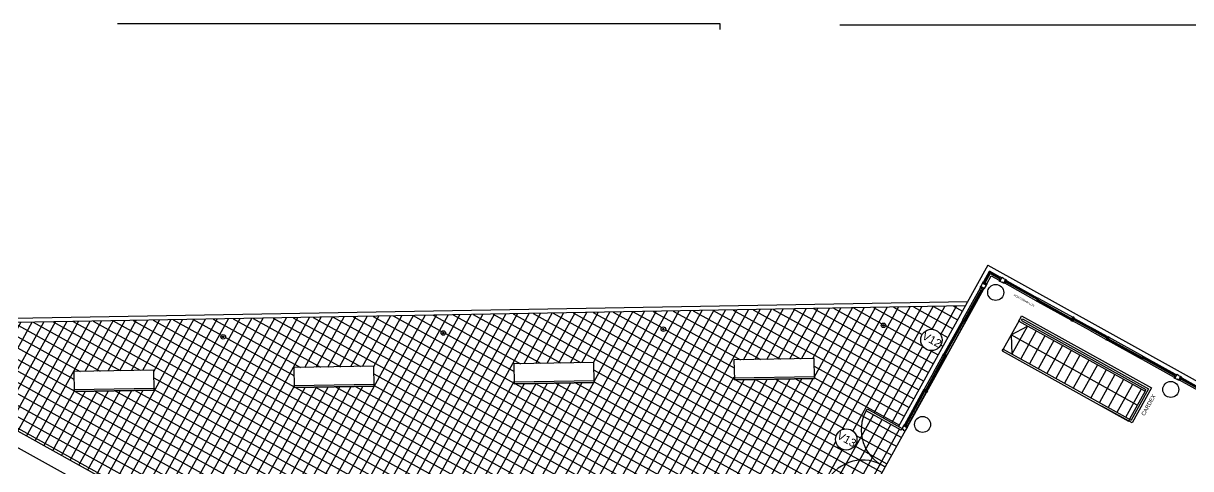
# Model space of a CAD drawing. Header units: millimetres. Extents: x -735 to -481, y 85 to 450.
# Drawn here: x -633.04 to -603.87, y 331.21 to 342.34 of the extents above; entities that cross this region are included whole.
import ezdxf
from ezdxf.enums import TextEntityAlignment as Align

# ---------------------------------------------------------------- set-up
doc = ezdxf.new("R2010")
doc.units = ezdxf.units.MM
doc.layers.get('0').update_dxf_attribs({"color": 6, "linetype": 'CONTINUOUS'})
for name, color, linetype in [('A-MUROS', 5, 'CONTINUOUS'), ('dib - cotas', 1, 'CONTINUOUS'), ('dib - muro vista1', 1, 'CONTINUOUS'), ('dib - muro vista2', 2, 'CONTINUOUS'), ('dib - texto', 2, 'CONTINUOUS'), ('E-COLUMNAS CILINDRICAS', 6, 'CONTINUOUS'), ('VIDRIO', 253, 'CONTINUOUS'), ('VISTA3', 1, 'CONTINUOUS'), ('VISTA4', 3, 'CONTINUOUS')]:
    doc.layers.add(name, color=color, linetype=linetype)
doc.styles.add('STYLE2', font='arial.ttf')

# ---------------------------------------------------------------- blocks, each defined once
blk = doc.blocks.new('d')
at = {"layer": 'VISTA3'}
for p, q in [((-14.224, 47.622), (-14.254, 47.622)), ((-14.224, 47.622), (-14.224, 47.612)), ((-14.224, 47.572), (-14.224, 47.522)), ((-14.209, 47.592), (-13.319, 47.592)), ((-13.289, 47.552), (-12.334, 47.552)), ((-12.324, 47.622), (-12.324, 47.572)), ((-12.284, 47.622), (-12.324, 47.622)), ((-12.284, 47.622), (-12.284, 47.612)), ((-12.284, 47.622), (-12.284, 47.612)), ((-12.284, 47.572), (-12.284, 47.522)), ((-12.284, 47.572), (-12.284, 47.522)), ((-12.269, 47.592), (-11.804, 47.592)), ((-11.339, 47.592), (-11.804, 47.592)), ((-11.324, 47.622), (-11.324, 47.612)), ((-11.324, 47.622), (-11.324, 47.612)), ((-11.324, 47.622), (-11.284, 47.622)), ((-11.324, 47.572), (-11.324, 47.522)), ((-11.324, 47.572), (-11.324, 47.522)), ((-11.284, 47.622), (-11.284, 47.572)), ((-10.319, 47.552), (-11.274, 47.552)), ((-9.399, 47.592), (-10.289, 47.592)), ((-9.384, 47.622), (-9.384, 47.612)), ((-9.384, 47.622), (-9.354, 47.622)), ((-9.384, 47.572), (-9.384, 47.522)), ((-14.224, 47.522), (-14.254, 47.522)), ((-12.324, 47.532), (-12.324, 47.522)), ((-12.324, 47.522), (-12.284, 47.522)), ((-11.284, 47.522), (-11.324, 47.522)), ((-11.284, 47.532), (-11.284, 47.522)), ((-9.384, 47.522), (-9.354, 47.522))]:
    blk.add_line(p, q, dxfattribs=at)
for points in [[(-14.304, 47.622), (-14.254, 47.622), (-14.254, 47.522), (-14.304, 47.522)], [(-9.304, 47.622), (-9.354, 47.622), (-9.354, 47.522), (-9.304, 47.522)]]:
    blk.add_lwpolyline(points, dxfattribs=at)
for points in [[(-14.239, 47.572), (-14.209, 47.572), (-14.209, 47.612), (-14.239, 47.612)], [(-13.319, 47.572), (-13.289, 47.572), (-13.289, 47.612), (-13.319, 47.612)], [(-13.319, 47.532), (-13.289, 47.532), (-13.289, 47.572), (-13.319, 47.572)], [(-12.334, 47.532), (-12.309, 47.532), (-12.309, 47.572), (-12.334, 47.572)], [(-12.299, 47.572), (-12.269, 47.572), (-12.269, 47.612), (-12.299, 47.612)], [(-11.309, 47.572), (-11.339, 47.572), (-11.339, 47.612), (-11.309, 47.612)], [(-11.274, 47.532), (-11.299, 47.532), (-11.299, 47.572), (-11.274, 47.572)], [(-10.289, 47.572), (-10.319, 47.572), (-10.319, 47.612), (-10.289, 47.612)], [(-10.289, 47.532), (-10.319, 47.532), (-10.319, 47.572), (-10.289, 47.572)], [(-9.369, 47.572), (-9.399, 47.572), (-9.399, 47.612), (-9.369, 47.612)]]:
    blk.add_lwpolyline(points, close=True, dxfattribs=at)
at = {"layer": 'VISTA4', "color": 1}
for p, q in [((-14.209, 47.612), (-13.319, 47.612)), ((-13.319, 47.572), (-14.209, 47.572)), ((-13.289, 47.612), (-12.324, 47.612)), ((-13.289, 47.572), (-12.334, 47.572)), ((-12.269, 47.612), (-11.804, 47.612)), ((-11.804, 47.572), (-12.269, 47.572)), ((-11.339, 47.612), (-11.804, 47.612)), ((-11.804, 47.572), (-11.339, 47.572)), ((-10.319, 47.612), (-11.284, 47.612)), ((-10.319, 47.572), (-11.274, 47.572)), ((-9.399, 47.612), (-10.289, 47.612)), ((-10.289, 47.572), (-9.399, 47.572)), ((-13.319, 47.532), (-14.224, 47.532)), ((-13.289, 47.532), (-12.334, 47.532)), ((-11.804, 47.532), (-12.284, 47.532)), ((-11.804, 47.532), (-11.324, 47.532)), ((-10.319, 47.532), (-11.274, 47.532)), ((-10.289, 47.532), (-9.384, 47.532))]:
    blk.add_line(p, q, dxfattribs=at)

msp = doc.modelspace()

# ---------------------------------------------------------------- hatches: boundary and pattern name
at = {"layer": 'VIDRIO'}
h = msp.add_hatch(dxfattribs=at)
h.set_pattern_fill('_USER,_O', color=256, scale=0.25, angle=-29, double=1, pattern_type=0)
h.set_pattern_definition([(331, (-758.40567, 468.23622), (0.1212024, 0.21865493), []), (61, (-758.40567, 468.23622), (-0.21865493, 0.1212024), [])])
h.paths.add_polyline_path([(-616.23, 328.158), (-616.231, 328.158), (-614.103, 326.978), (-614.103, 326.979), (-614.102, 326.979), (-612.187, 330.434), (-612.975, 330.871), (-612.951, 330.914, -0.392428), (-611.638, 331.327, -0.392428), (-611.984, 332.659), (-611.959, 332.703), (-611.171, 332.266), (-609.503, 335.276), (-635.606, 334.82), (-636.169, 333.804), (-634.6, 332.935), (-634.084, 332.649), (-632.16, 331.582), (-631.644, 331.296), (-629.903, 330.331), (-625.093, 327.665), (-621.148, 325.478), (-620.506, 325.122), (-619.701, 324.676), (-618.401, 323.955), (-617.597, 323.509), (-616.308, 322.795), (-616.27, 322.863), (-616.262, 322.858), (-615.399, 324.413), (-615.408, 324.418), (-615.373, 324.482), (-615.46, 324.531), (-617.588, 325.709, -1.000421)])
h.paths.add_polyline_path([(-620.774, 333.332), (-620.775, 333.382), (-620.783, 333.832), (-618.783, 333.867), (-618.774, 333.367)], flags=16)
h.paths.add_polyline_path([(-620.633, 325.511, -1), (-620.983, 325.705, -1)], flags=16)
h.paths.add_polyline_path([(-622.597, 334.629, -1), (-622.497, 334.574, -1)], flags=16)
h.paths.add_polyline_path([(-622.564, 334.611, -1), (-622.529, 334.592, -1)], flags=0)
h.paths.add_polyline_path([(-624.274, 333.271), (-626.273, 333.236), (-626.274, 333.286), (-626.282, 333.736), (-624.282, 333.771)], flags=16)
h.paths.add_polyline_path([(-617.098, 334.725, -1), (-616.997, 334.669, -1)], flags=16)
h.paths.add_polyline_path([(-617.065, 334.707, -1), (-617.03, 334.688, -1)], flags=0)
h.paths.add_polyline_path([(-616.672, 324.965, -1), (-616.815, 325.044, -1)], flags=16)
h.paths.add_polyline_path([(-615.275, 333.428), (-615.276, 333.478), (-615.284, 333.928), (-613.284, 333.963), (-613.275, 333.463)], flags=16)
h.paths.add_polyline_path([(-616.436, 324.834, -1), (-616.579, 324.913, -1)], flags=16)
h.paths.add_polyline_path([(-614.051, 328.409, -1), (-613.583, 328.149, -1)], flags=16)
h.paths.add_polyline_path([(-616.2, 324.703, -1), (-616.343, 324.782, -1)], flags=16)
h.paths.add_polyline_path([(-615.964, 324.572, -1), (-616.107, 324.652, -1)], flags=16)
h.paths.add_polyline_path([(-616.26, 323.087, -1), (-616.61, 323.281, -1)], flags=16)
h.paths.add_polyline_path([(-612.713, 332.071, -1), (-612.245, 331.812, -1)], flags=16)
h.paths.add_polyline_path([(-628.096, 334.533, -1), (-627.996, 334.478, -1)], flags=16)
h.paths.add_polyline_path([(-628.063, 334.515, -1), (-628.028, 334.496, -1)], flags=0)
h.paths.add_polyline_path([(-629.773, 333.175), (-631.773, 333.14), (-631.773, 333.19), (-631.781, 333.64), (-629.782, 333.675)], flags=16)
h.paths.add_polyline_path([(-611.598, 334.821, -1), (-611.498, 334.765, -1)], flags=16)
h.paths.add_polyline_path([(-611.566, 334.803, -1), (-611.531, 334.784, -1)], flags=0)
h.paths.add_polyline_path([(-610.585, 334.558, -1), (-610.117, 334.299, -1)], flags=16)
h.paths.add_polyline_path([(-633.595, 334.437, -1), (-633.495, 334.382, -1)], flags=16)
h.paths.add_polyline_path([(-633.562, 334.419, -1), (-633.527, 334.4, -1)], flags=0)
h.paths.add_polyline_path([(-611.009, 332.147), (-611.053, 332.172), (-611.041, 332.194), (-611.085, 332.218), (-611.109, 332.174), (-611.984, 332.659, 0.392428), (-611.638, 331.327, -0.031395), (-611.527, 331.265, -0.031395), (-611.638, 331.327, 0.392428), (-612.951, 330.914), (-612.076, 330.429), (-612.1, 330.386), (-612.057, 330.362), (-612.044, 330.383), (-612.001, 330.359)])
h.paths.add_polyline_path([(-616.829, 324.996), (-616.703, 324.926), (-616.651, 325.019), (-616.778, 325.089)], flags=24)
h.paths.add_polyline_path([(-616.594, 324.864), (-616.467, 324.793), (-616.414, 324.888), (-616.542, 324.959)], flags=24)
h.paths.add_polyline_path([(-616.358, 324.733), (-616.231, 324.663), (-616.178, 324.757), (-616.306, 324.828)], flags=24)
h.paths.add_polyline_path([(-616.121, 324.603), (-615.994, 324.533), (-615.943, 324.626), (-616.069, 324.696)], flags=24)
h.paths.add_polyline_path([(-610.674, 334.448), (-610.151, 334.158), (-610.005, 334.421), (-610.528, 334.711)], flags=24)
h.paths.add_polyline_path([(-614.14, 328.298), (-613.617, 328.008), (-613.471, 328.272), (-613.994, 328.561)], flags=24)
h.paths.add_polyline_path([(-612.805, 331.957), (-612.281, 331.666), (-612.132, 331.934), (-612.656, 332.225)], flags=24)

# ---------------------------------------------------------------- linework, layer by layer
msp.add_lwpolyline([(-611.073, 332.239), (-611.085, 332.218), (-611.041, 332.194), (-611.053, 332.172), (-611.009, 332.147), (-610.997, 332.169), (-610.997, 332.169), (-610.985, 332.191)])
for centre, start, end in [((-611.093, 332.179), 151.6979, 244.5964), ((-612.072, 330.413), 57.4036, 150.3021)]:
    msp.add_arc(centre, 1.012, start, end)
at = {"layer": 'A-MUROS'}
for p, q in [((-625.093, 327.665), (-636.629, 334.059)), ((-629.684, 329.798), (-636.804, 333.745))]:
    msp.add_line(p, q, dxfattribs=at)
at = {"layer": 'dib - cotas'}
for p, q in [((-609.022, 335.876), (-608.889, 336.117)), ((-608.645, 335.981), (-608.889, 336.117)), ((-608.617, 336), (-608.622, 335.992)), ((-608.617, 336), (-608.591, 335.986)), ((-609.134, 335.738), (-609.119, 335.764)), ((-609.09, 335.713), (-609.134, 335.738)), ((-609.071, 335.851), (-609.119, 335.764)), ((-609.026, 335.712), (-609.119, 335.764)), ((-609.056, 335.878), (-609.071, 335.851)), ((-609.071, 335.851), (-608.978, 335.8)), ((-609.056, 335.878), (-609.047, 335.873)), ((-609.046, 335.689), (-609.032, 335.715)), ((-609.027, 335.713), (-608.978, 335.8)), ((-609.012, 335.853), (-608.969, 335.829)), ((-608.969, 335.829), (-608.983, 335.803)), ((-608.642, 335.957), (-608.666, 335.913)), ((-608.666, 335.913), (-608.64, 335.898)), ((-608.526, 335.835), (-608.552, 335.85)), ((-608.502, 335.879), (-608.526, 335.835)), ((-608.478, 335.923), (-608.504, 335.937)), ((-608.478, 335.923), (-608.482, 335.914)), ((-608.479, 335.889), (-607.701, 335.458)), ((-609.08, 335.691), (-609.511, 334.912)), ((-609.046, 335.689), (-609.055, 335.694)), ((-607.694, 335.408), (-606.858, 334.945)), ((-609.561, 334.905), (-610.024, 334.07)), ((-608.158, 334.917), (-608.558, 334.195)), ((-608.17, 334.895), (-608.146, 334.939)), ((-608.17, 334.895), (-605.014, 333.145)), ((-608.146, 334.939), (-608.098, 335.026)), ((-608.127, 334.871), (-608.127, 334.871)), ((-608.102, 334.914), (-608.078, 334.958)), ((-608.102, 334.914), (-604.99, 333.189)), ((-608.098, 335.026), (-604.854, 333.228)), ((-608.078, 334.958), (-604.924, 333.21)), ((-606.859, 334.923), (-606.864, 334.914)), ((-606.864, 334.914), (-606.829, 334.895)), ((-606.816, 335.002), (-606.84, 334.958)), ((-606.805, 334.939), (-606.829, 334.895)), ((-606.805, 334.939), (-606.829, 334.895)), ((-606.781, 334.982), (-606.816, 335.002)), ((-606.781, 334.982), (-606.786, 334.974)), ((-606.781, 334.982), (-606.786, 334.974)), ((-606.782, 334.949), (-606.376, 334.723)), ((-608.358, 334.556), (-607.952, 334.774)), ((-605.208, 332.796), (-608.358, 334.556)), ((-608.358, 334.556), (-608.34, 334.074)), ((-607.952, 334.774), (-608.34, 334.074)), ((-607.733, 334.653), (-608.121, 333.953)), ((-607.733, 334.653), (-608.121, 333.953)), ((-607.733, 334.653), (-608.121, 333.953)), ((-605.969, 334.498), (-606.376, 334.723)), ((-607.514, 334.531), (-607.902, 333.832)), ((-607.296, 334.41), (-607.684, 333.71)), ((-607.077, 334.289), (-607.465, 333.589)), ((-605.965, 334.473), (-605.99, 334.429)), ((-605.965, 334.473), (-605.99, 334.429)), ((-605.955, 334.41), (-605.99, 334.429)), ((-605.95, 334.419), (-605.955, 334.41)), ((-605.941, 334.517), (-605.946, 334.508)), ((-605.941, 334.517), (-605.946, 334.508)), ((-605.941, 334.517), (-605.906, 334.497)), ((-605.096, 333.968), (-605.931, 334.431)), ((-605.906, 334.497), (-605.93, 334.454)), ((-610.02, 333.994), (-610.246, 333.587)), ((-610.055, 334.076), (-610.074, 334.041)), ((-610.03, 334.017), (-610.074, 334.041)), ((-610.03, 334.017), (-610.074, 334.041)), ((-610.046, 334.071), (-610.055, 334.076)), ((-609.967, 334.027), (-610.011, 334.052)), ((-609.987, 333.993), (-609.995, 333.997)), ((-609.987, 333.993), (-609.995, 333.997)), ((-609.987, 333.993), (-609.967, 334.027)), ((-608.558, 334.195), (-608.582, 334.152)), ((-608.582, 334.152), (-608.558, 334.195)), ((-608.582, 334.152), (-605.426, 332.402)), ((-608.558, 334.195), (-605.36, 332.423)), ((-608.514, 334.171), (-608.514, 334.171)), ((-606.858, 334.168), (-607.246, 333.468)), ((-606.64, 334.047), (-607.028, 333.347)), ((-604.272, 333.557), (-605.051, 333.989)), ((-606.421, 333.925), (-606.809, 333.226)), ((-606.202, 333.804), (-606.59, 333.104)), ((-605.984, 333.683), (-606.372, 332.983)), ((-610.471, 333.181), (-610.246, 333.587)), ((-605.766, 333.561), (-606.153, 332.861)), ((-605.548, 333.438), (-605.936, 332.738)), ((-604.269, 333.533), (-604.293, 333.489)), ((-604.293, 333.489), (-604.267, 333.474)), ((-604.244, 333.576), (-604.249, 333.568)), ((-604.244, 333.576), (-604.218, 333.562)), ((-611.001, 332.308), (-610.537, 333.143)), ((-610.559, 333.166), (-610.54, 333.201)), ((-610.55, 333.162), (-610.559, 333.166)), ((-610.496, 333.177), (-610.54, 333.201)), ((-610.496, 333.177), (-610.54, 333.201)), ((-610.472, 333.118), (-610.515, 333.142)), ((-610.452, 333.153), (-610.472, 333.118)), ((-610.452, 333.153), (-610.461, 333.158)), ((-610.452, 333.153), (-610.461, 333.158)), ((-605.33, 333.315), (-605.718, 332.615)), ((-605.111, 333.194), (-605.499, 332.494)), ((-605.014, 333.145), (-605.402, 332.446)), ((-604.924, 333.21), (-605.36, 332.423)), ((-604.854, 333.228), (-605.339, 332.354)), ((-605.014, 333.145), (-604.99, 333.189)), ((-605.339, 332.354), (-606.09, 332.77)), ((-611.034, 332.309), (-611.049, 332.283)), ((-611.025, 332.304), (-611.034, 332.309)), ((-610.947, 332.261), (-610.961, 332.235)), ((-610.947, 332.261), (-610.955, 332.266)), ((-605.402, 332.446), (-605.426, 332.402))]:
    msp.add_line(p, q, dxfattribs=at)
for points in [[(-608.629, 335.949), (-608.655, 335.964), (-608.635, 335.999), (-608.609, 335.984)], [(-609.083, 335.727), (-609.097, 335.7), (-609.062, 335.681), (-609.048, 335.707)], [(-609.02, 335.84), (-609.005, 335.867), (-609.04, 335.886), (-609.055, 335.86)], [(-608.515, 335.886), (-608.489, 335.872), (-608.469, 335.907), (-608.496, 335.921)], [(-607.73, 335.405), (-607.703, 335.391), (-607.684, 335.426), (-607.71, 335.44)], [(-607.71, 335.44), (-607.684, 335.426), (-607.665, 335.461), (-607.691, 335.475)], [(-609.564, 334.941), (-609.578, 334.915), (-609.543, 334.896), (-609.529, 334.922)], [(-609.529, 334.922), (-609.543, 334.896), (-609.508, 334.876), (-609.494, 334.903)], [(-606.868, 334.928), (-606.846, 334.916), (-606.827, 334.951), (-606.849, 334.963)], [(-606.818, 334.946), (-606.792, 334.931), (-606.773, 334.966), (-606.799, 334.981)], [(-605.952, 334.466), (-605.979, 334.48), (-605.959, 334.515), (-605.933, 334.501)], [(-605.941, 334.414), (-605.963, 334.426), (-605.944, 334.461), (-605.922, 334.449)], [(-610.041, 334.08), (-610.053, 334.058), (-610.018, 334.039), (-610.006, 334.06)], [(-610.023, 334.03), (-610.038, 334.004), (-610.003, 333.984), (-609.988, 334.01)], [(-605.08, 333.936), (-605.106, 333.951), (-605.086, 333.986), (-605.06, 333.971)], [(-605.06, 333.971), (-605.086, 333.986), (-605.067, 334.021), (-605.041, 334.006)], [(-604.256, 333.525), (-604.282, 333.54), (-604.262, 333.575), (-604.236, 333.56)], [(-610.555, 333.153), (-610.543, 333.175), (-610.508, 333.155), (-610.52, 333.133)], [(-610.503, 333.164), (-610.489, 333.19), (-610.454, 333.171), (-610.468, 333.145)], [(-611.085, 332.218), (-611.109, 332.174), (-611.984, 332.659), (-611.959, 332.703)], [(-611.033, 332.291), (-611.018, 332.318), (-610.983, 332.298), (-610.998, 332.272)], [(-610.998, 332.272), (-610.983, 332.298), (-610.948, 332.279), (-610.963, 332.252)]]:
    msp.add_lwpolyline(points, close=True, dxfattribs=at)
for points in [[(-608.548, 335.962), (-608.591, 335.986), (-608.64, 335.898), (-608.596, 335.874)], [(-608.548, 335.962), (-608.504, 335.937), (-608.552, 335.85), (-608.596, 335.874)], [(-609.447, 335.377), (-635.665, 334.919)], [(-609.503, 335.276), (-635.606, 334.82)], [(-604.174, 333.538), (-604.218, 333.562), (-604.267, 333.474), (-604.223, 333.45)], [(-610.985, 332.191), (-610.961, 332.235), (-611.049, 332.283), (-611.073, 332.239)]]:
    msp.add_lwpolyline(points, dxfattribs=at)
at = {"layer": 'dib - muro vista1'}
for p, q in [((-630.685, 342.338), (-615.635, 342.338)), ((-615.635, 342.338), (-615.635, 342.188)), ((-612.643, 342.298), (-598.828, 342.298))]:
    msp.add_line(p, q, dxfattribs=at)
at = {"layer": 'dib - muro vista2'}
for centre in [(-610.351, 334.429), (-612.479, 331.941)]:
    msp.add_circle(centre, 0.267, dxfattribs=at)
at = {"layer": 'dib - texto'}
for points in [[(-613.284, 333.963), (-615.284, 333.928), (-615.275, 333.428), (-613.275, 333.463), (-613.284, 333.963)], [(-629.782, 333.675), (-631.781, 333.64), (-631.773, 333.14), (-629.773, 333.175), (-629.782, 333.675)], [(-624.282, 333.771), (-626.282, 333.736), (-626.273, 333.236), (-624.274, 333.271), (-624.282, 333.771)], [(-618.783, 333.867), (-620.783, 333.832), (-620.774, 333.332), (-618.774, 333.367), (-618.783, 333.867)]]:
    msp.add_lwpolyline(points, dxfattribs=at)
for points in [[(-618.775, 333.417), (-618.774, 333.367), (-620.774, 333.332), (-620.775, 333.382)], [(-613.276, 333.513), (-613.275, 333.463), (-615.275, 333.428), (-615.276, 333.478)], [(-629.774, 333.225), (-629.773, 333.175), (-631.773, 333.14), (-631.773, 333.19)], [(-624.275, 333.321), (-624.274, 333.271), (-626.273, 333.236), (-626.274, 333.286)]]:
    msp.add_lwpolyline(points, close=True, dxfattribs=at)
for centre, radius in [((-611.548, 334.793), 0.0573), ((-628.046, 334.505), 0.0573), ((-622.547, 334.601), 0.0573), ((-622.547, 334.601), 0.02), ((-617.047, 334.697), 0.0573), ((-617.047, 334.697), 0.02), ((-611.548, 334.793), 0.02), ((-628.046, 334.505), 0.02)]:
    msp.add_circle(centre, radius, dxfattribs=at)
at = {"layer": 'E-COLUMNAS CILINDRICAS'}
for centre in [(-608.745, 335.614), (-604.372, 333.19), (-610.573, 332.316)]:
    msp.add_circle(centre, 0.2, dxfattribs=at)
at = {"layer": 'VISTA4'}
for p, q in [((-608.939, 336.293), (-611.171, 332.266)), ((-608.939, 336.293), (-595.034, 328.585)), ((-609.04, 335.886), (-608.897, 336.144)), ((-608.881, 336.089), (-609.005, 335.867)), ((-608.969, 335.829), (-608.857, 336.03)), ((-608.636, 335.999), (-608.897, 336.144)), ((-608.881, 336.089), (-608.655, 335.964)), ((-608.857, 336.03), (-608.661, 335.922)), ((-609.564, 334.941), (-609.125, 335.733)), ((-609.529, 334.922), (-609.097, 335.7)), ((-607.73, 335.405), (-608.521, 335.844)), ((-607.71, 335.44), (-608.489, 335.872)), ((-608.469, 335.907), (-607.691, 335.475)), ((-613.928, 326.882), (-609.046, 335.689)), ((-609.062, 335.681), (-609.494, 334.903)), ((-607.684, 335.426), (-606.849, 334.963)), ((-607.665, 335.461), (-606.821, 334.993)), ((-607.703, 335.391), (-606.868, 334.928)), ((-609.578, 334.915), (-610.041, 334.08)), ((-609.543, 334.896), (-610.006, 334.06)), ((-609.508, 334.876), (-609.976, 334.032)), ((-606.405, 334.671), (-606.825, 334.903)), ((-606.385, 334.706), (-606.792, 334.931)), ((-606.773, 334.966), (-606.366, 334.741)), ((-606.405, 334.671), (-605.985, 334.438)), ((-606.385, 334.706), (-605.979, 334.48)), ((-605.959, 334.515), (-606.366, 334.741)), ((-605.106, 333.951), (-605.941, 334.414)), ((-605.086, 333.986), (-605.922, 334.449)), ((-605.067, 334.021), (-605.911, 334.489)), ((-610.454, 333.171), (-610.003, 333.984)), ((-610.298, 333.616), (-610.065, 334.036)), ((-610.263, 333.597), (-610.038, 334.004)), ((-605.06, 333.971), (-604.282, 333.54)), ((-604.262, 333.575), (-605.041, 334.006)), ((-605.08, 333.936), (-604.288, 333.498)), ((-610.298, 333.616), (-610.531, 333.197)), ((-610.263, 333.597), (-610.489, 333.19)), ((-611.018, 332.318), (-610.555, 333.153)), ((-610.983, 332.298), (-610.52, 333.133)), ((-610.948, 332.279), (-610.48, 333.123))]:
    msp.add_line(p, q, dxfattribs=at)

# ---------------------------------------------------------------- block references
at = {"layer": 'VISTA4', "rotation": 331}
msp.add_blockref('d', (-614.752, 284.952), dxfattribs=at)

# ---------------------------------------------------------------- texts
at = {"layer": 'dib - cotas', "style": 'STYLE2'}
for s, height, rotation, p in [('PORTARROLLOS', 0.05, 331, (-608.047, 335.393)), ('V12', 0.2, 331, (-610.388, 334.347)), ('CARDEX', 0.1, 61, (-604.886, 332.777)), ('V13', 0.2, 331, (-612.516, 331.859))]:
    msp.add_text(s, height=height, rotation=rotation, dxfattribs=at).set_placement(p, align=Align.CENTER)

doc.saveas('drawing.dxf')
